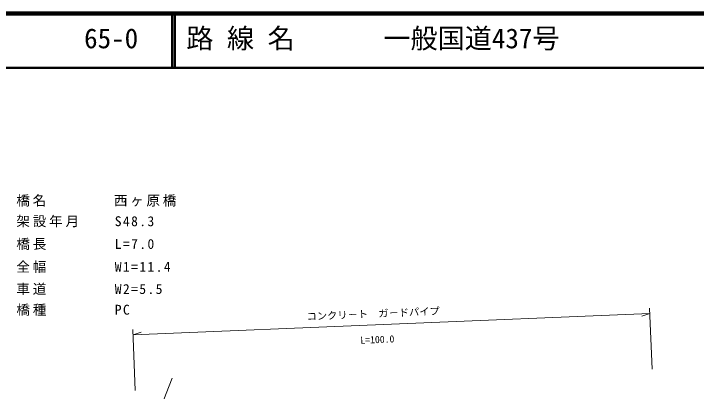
# Model space of a CAD drawing. Units: millimetres, scale not verified. Extents: x 40000 to 680000, y 20000 to 380000.
# Drawn here: x 148527 to 274454, y 310253 to 380000 of the extents above; entities that cross this region are included whole.
import ezdxf
from ezdxf.enums import TextEntityAlignment as Align

# ---------------------------------------------------------------- set-up
doc = ezdxf.new("R2010")
doc.units = ezdxf.units.MM
doc.header["$LTSCALE"] = 1000
for name, color, linetype, lineweight in [('M-STR-HTXT', 7, 'Continuous', 13), ('M-TTL', 2, 'Continuous', 140), ('M-TTL-LINE', 7, 'Continuous', 50)]:
    doc.layers.add(name, color=color, linetype=linetype, lineweight=lineweight)
doc.layers.add('M-TTL-TXT', color=7, linetype='Continuous')
doc.styles.add('ＭＳ ゴシック', font='')
doc.styles.get('ＭＳ ゴシック').set_extended_font_data('MS Gothic')

msp = doc.modelspace()

# ---------------------------------------------------------------- linework, layer by layer
at = {"layer": 'M-STR-HTXT'}
for p, q in [((265831, 325599), (266295, 314336)), ((170546, 320673), (265872, 324600)), ((265872, 324600), (264390, 324119)), ((170969, 310408), (170505, 321672)), ((170546, 320673), (172028, 321154)), ((166333, 284043), (177796, 312695))]:
    msp.add_line(p, q, dxfattribs=at)
at = {"layer": 'M-TTL'}
msp.add_line((680000, 380000), (40000, 380000), dxfattribs=at)
at = {"layer": 'M-TTL-LINE'}
for p, q in [((177750, 380000), (177750, 370000)), ((178250, 380000), (178250, 370000)), ((40000, 370000), (680000, 370000))]:
    msp.add_line(p, q, dxfattribs=at)

# ---------------------------------------------------------------- texts
at = {"layer": 'M-STR-HTXT', "style": 'ＭＳ ゴシック', "width": 1.05}
msp.add_text('コンクリ－ト\u3000ガ－ドパイプ', height=1320, rotation=2.4, dxfattribs=at).set_placement((202607, 323008), align=Align.BOTTOM_LEFT)
at = {"layer": 'M-STR-HTXT', "style": 'ＭＳ ゴシック'}
msp.add_text('L=100.0', height=1320, rotation=2.4, dxfattribs=at).set_placement((212514, 318643), align=Align.BOTTOM_LEFT)
at = {"layer": 'M-STR-HTXT', "char_height": 1833, "attachment_point": 7, "style": 'ＭＳ ゴシック'}
for s, insert in [('\\T1.2;橋名\u3000\u3000\u3000\u3000西ヶ原橋', (149026, 344375)), ('\\T1.21;架設年月\u3000\u3000S48.3', (149026, 340552)), ('\\T1.21;橋長\u3000\u3000\u3000\u3000L=7.0', (149026, 336352)), ('\\T1.21;全幅\u3000\u3000\u3000\u3000W1=11.4', (149026, 332134)), ('\\T1.21;車道\u3000\u3000\u3000\u3000W2=5.5', (149026, 328030)), ('\\T1.21;橋種\u3000\u3000\u3000\u3000PC', (149026, 324207))]:
    msp.add_mtext(s, dxfattribs=dict(at, insert=insert))
at = {"layer": 'M-TTL-TXT', "style": 'ＭＳ ゴシック'}
for s, p in [('路 線 名', (180380, 372500)), ('一般国道437号', (216734, 372500)), ('65-0', (161521, 372500))]:
    msp.add_text(s, height=3666, dxfattribs=at).set_placement(p, align=Align.BOTTOM_LEFT)

doc.saveas('drawing.dxf')
